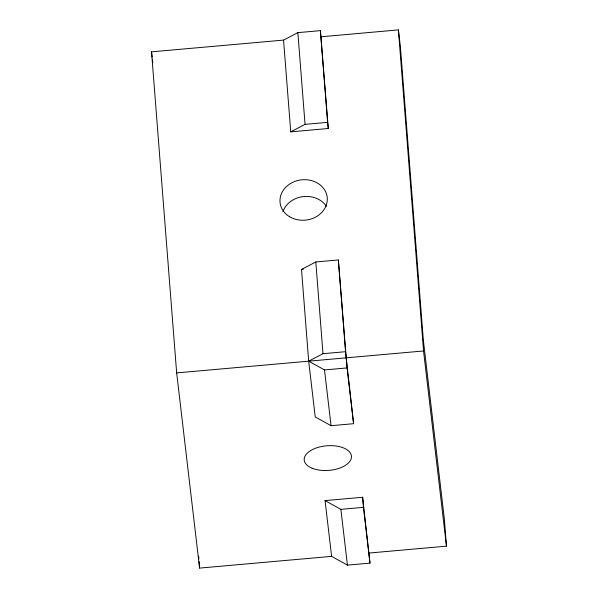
<?xml version="1.0" encoding="UTF-8"?>
<svg xmlns="http://www.w3.org/2000/svg" width="598" height="598" viewBox="0 0 598 598"><rect width="100%" height="100%" fill="white"/><g stroke="black" fill="none" stroke-linecap="round" stroke-linejoin="round"><path stroke-width="0.9" d="M283.557 40.103L297.864 32.636L320.408 30.633L328.309 128.503L290.74 131.837L283.557 40.103L151.533 51.839L176.657 372.905L199.59 568.1L331.613 556.364L347.431 565.125L369.975 563.122L362.635 497.259L325.065 500.601L331.613 556.364M290.74 131.837L305.047 124.369L327.584 122.366L328.309 128.503M301.504 269.436L315.811 261.969L338.356 259.966L347.042 367.927L353.597 423.698L331.053 425.694L315.236 416.941L308.68 361.17L301.504 269.436L303.336 269.279M353.597 423.698L345.532 351.699L322.987 353.702L308.68 361.17L324.505 369.93L347.042 367.927M321.126 36.77L398.41 29.9L400.376 46.629L423.347 340.18L444.314 518.645L446.467 546.161L369.183 553.03M176.657 372.905L423.541 350.966L446.467 546.161M325.065 500.601L340.882 509.354L363.42 507.351L369.975 563.122M324.505 369.93L331.053 425.694M340.882 509.354L347.431 565.125M151.533 51.839L152.154 57.124M152.46 59.763L152.774 62.409M398.41 29.9L423.541 350.966M362.635 497.259L363.42 507.351M320.408 30.633L327.584 122.366M338.356 259.966L345.532 351.699M297.864 32.636L305.047 124.369M315.811 261.969L322.987 353.702M198.656 556.177L198.865 558.928M199.082 561.679L199.59 568.1M282.891 211.707A23.711 20.242 -6.7 0 1 303.074 196.622A23.711 20.242 -6.7 0 1 326.373 206.332M312.149 468.249A23.711 12.349 -4.5 0 0 351.011 459.234A23.711 12.349 -4.5 0 0 320.319 446.781A23.711 12.349 -4.5 0 0 312.149 468.249M289.604 216.745A23.711 20.242 -6.7 0 0 327.158 201.474A23.711 20.242 -6.7 0 0 294.141 181.695A23.711 20.242 -6.7 0 0 289.604 216.745"/></g></svg>
